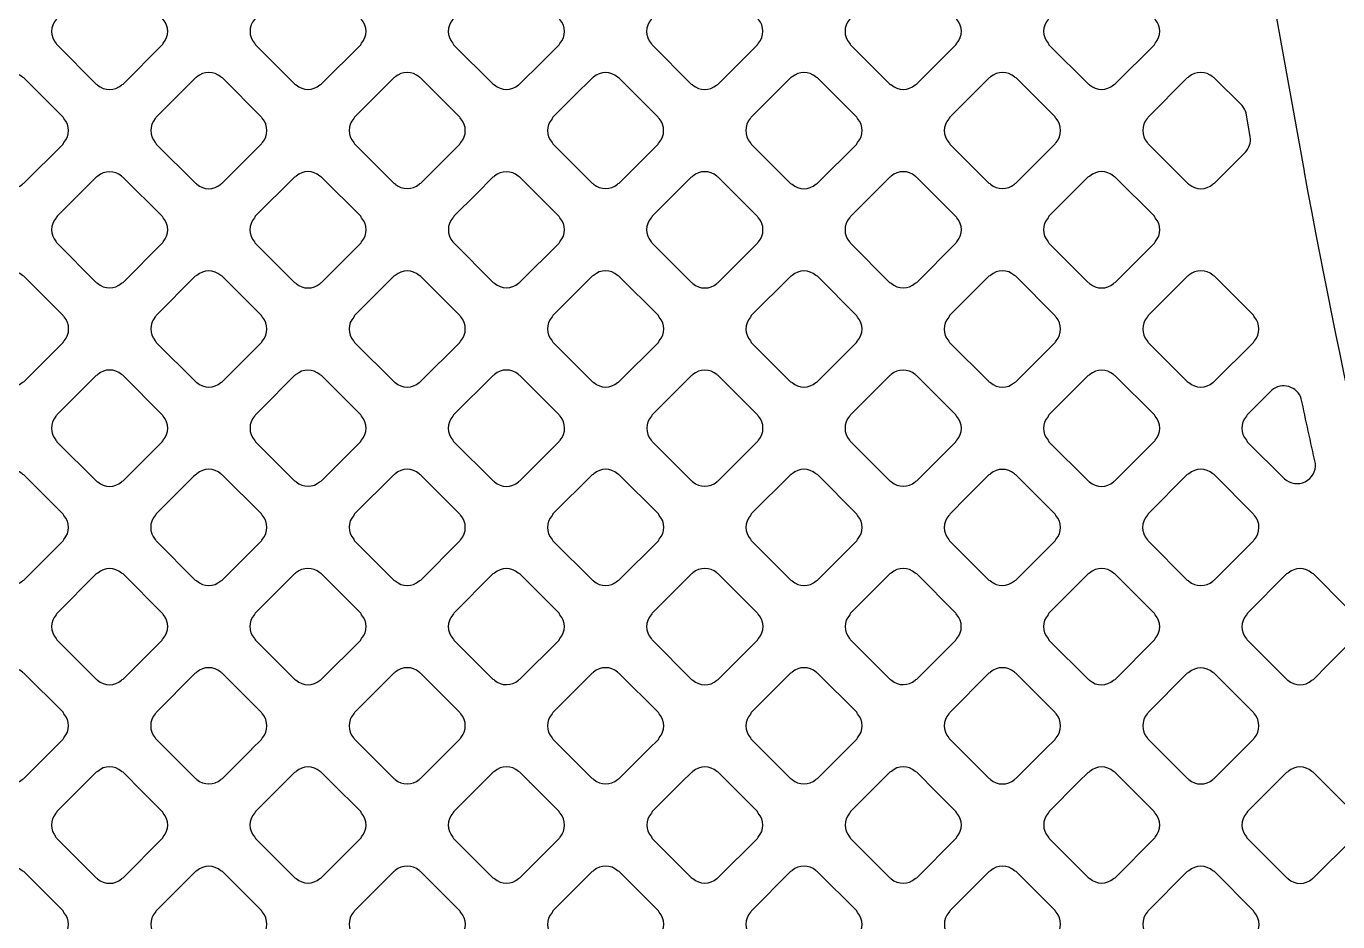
# Model space of a CAD drawing. Extents: x 3811 to 4077, y -444 to -307.
# Drawn here: x 3994.812 to 3996.236, y -379.795 to -378.822 of the extents above; entities that cross this region are included whole.
import ezdxf

# ---------------------------------------------------------------- set-up
doc = ezdxf.new("R2010")
doc.units = 0
doc.layers.add('gbr-dxf', color=7, linetype='Continuous')

msp = doc.modelspace()

# ---------------------------------------------------------------- linework, layer by layer
at = {"layer": 'gbr-dxf', "linetype": 'Continuous'}
msp.add_lwpolyline([(3995.667, -374.4892, 0.224387), (3995.7876, -374.7444), (3995.7942, -374.75), (3995.9964, -375.6111), (3996.0136, -376.8983, -0.031401), (3996.0137, -376.9014), (3996.018, -377.2224, -0.024536), (3996.018, -377.2248), (3996.0205, -377.4097, -0.02971), (3996.0206, -377.4127), (3996.0206, -377.4129), (3996.0213, -377.4659, -0.020598), (3996.0214, -377.4679, 0.041374), (3996.1302, -378.5935, -0.014401), (3996.1304, -378.5948), (3996.1998, -378.9796, -0.013612), (3996.1999, -378.9808, 0.04234), (3996.575, -380.3589, -0.034058)], format="xyb", dxfattribs=at)
for points in [[(3994.8442, -378.8408, -0.091685), (3994.8452, -378.8424), (3994.8879, -378.885, -0.087297), (3994.8893, -378.886, 0.379731), (3994.9153, -378.886, -0.09572), (3994.917, -378.885), (3994.9596, -378.8424, -0.096266), (3994.9606, -378.8407, 0.379731), (3994.9606, -378.8147, -0.103612), (3994.9595, -378.813), (3994.9171, -378.7705, -0.091964), (3994.9155, -378.7695, 0.379731), (3994.8895, -378.7695, -0.096265), (3994.8879, -378.7705), (3994.8452, -378.8132, -0.095916), (3994.8442, -378.8148, 0.379731)], [(3995.0598, -378.8406, -0.096265), (3995.0608, -378.8423), (3995.1033, -378.8849, -0.092342), (3995.1049, -378.8858, 0.379064), (3995.1308, -378.8859, -0.097298), (3995.1325, -378.8849), (3995.1751, -378.8423, -0.095166), (3995.176, -378.8407, 0.379293), (3995.176, -378.8147, -0.095956), (3995.175, -378.8131), (3995.1325, -378.7706, -0.100054), (3995.1308, -378.7696, 0.379731), (3995.1048, -378.7696, -0.096265), (3995.1032, -378.7706), (3995.0608, -378.813, -0.095916), (3995.0598, -378.8147, 0.379731)], [(3995.2751, -378.8148, 0.379427), (3995.2751, -378.8407, -0.087748), (3995.276, -378.8422), (3995.3187, -378.8849, -0.09979), (3995.3204, -378.8859, 0.379731), (3995.3464, -378.8859, -0.09572), (3995.348, -378.8849), (3995.3715, -378.8615), (3995.3905, -378.8424, -0.095916), (3995.3915, -378.8408, 0.379731), (3995.3915, -378.8148, -0.091745), (3995.3906, -378.8133), (3995.3479, -378.7706, -0.096332), (3995.3463, -378.7696, 0.379289), (3995.3203, -378.7696, -0.096507), (3995.3187, -378.7706), (3995.2761, -378.8132, -0.09437)], [(3995.4906, -378.8408, -0.096157), (3995.4916, -378.8424), (3995.5342, -378.8851, -0.091364), (3995.5358, -378.886, 0.379293), (3995.5617, -378.886, -0.095956), (3995.5634, -378.885), (3995.6061, -378.8423, -0.096332), (3995.6071, -378.8406, 0.379289), (3995.6071, -378.8147, -0.082704), (3995.6062, -378.8133), (3995.5634, -378.7704, -0.086956), (3995.5619, -378.7695, 0.379293), (3995.5359, -378.7696, -0.095956), (3995.5343, -378.7705), (3995.4916, -378.8132, -0.096023), (3995.4906, -378.8149, 0.379672)], [(3995.7061, -378.8407, -0.096265), (3995.7071, -378.8424), (3995.7496, -378.8849, -0.107794), (3995.7515, -378.8859, 0.379731), (3995.7774, -378.8859, -0.096265), (3995.7791, -378.8849), (3995.8217, -378.8423, -0.095916), (3995.8227, -378.8407, 0.379731), (3995.8227, -378.8147, -0.100266), (3995.8217, -378.813), (3995.7792, -378.7705, -0.104018), (3995.7774, -378.7695, 0.379731), (3995.7514, -378.7695, -0.09572), (3995.7498, -378.7704), (3995.7071, -378.8131, -0.095916), (3995.7061, -378.8147, 0.379731)], [(3995.9218, -378.8147, 0.379293), (3995.9218, -378.8407, -0.087748), (3995.9227, -378.8422), (3995.9655, -378.885, -0.08348), (3995.9669, -378.8859, 0.379672), (3995.9929, -378.8859, -0.095612), (3995.9945, -378.8849), (3996.0372, -378.8423, -0.095602), (3996.0381, -378.8406, 0.379293), (3996.0381, -378.8147, -0.091954), (3996.0372, -378.8131), (3995.9946, -378.7705, -0.096332), (3995.9929, -378.7696, 0.379289), (3995.967, -378.7695, -0.095506), (3995.9654, -378.7705), (3995.9228, -378.8131, -0.095602)], [(3994.7365, -378.9485, -0.096265), (3994.7375, -378.9502), (3994.7801, -378.9927, -0.091913), (3994.7816, -378.9937, 0.379731), (3994.8076, -378.9937, -0.09572), (3994.8092, -378.9927), (3994.8518, -378.9501, -0.096266), (3994.8528, -378.9485, 0.379731), (3994.8528, -378.9225, -0.082756), (3994.8519, -378.9211), (3994.8091, -378.8783, -0.087515), (3994.8076, -378.8774, 0.379731), (3994.7817, -378.8774, -0.096265), (3994.78, -378.8784), (3994.7375, -378.9209, -0.095916), (3994.7365, -378.9225, 0.379731)], [(3994.952, -378.9485, -0.09572), (3994.9529, -378.9501), (3994.9955, -378.9927, -0.091964), (3994.9971, -378.9937, 0.379289), (3995.023, -378.9937, -0.095506), (3995.0247, -378.9927), (3995.0674, -378.95, -0.095443), (3995.0683, -378.9484, 0.379239), (3995.0683, -378.9225, -0.099713), (3995.0673, -378.9208), (3995.0249, -378.8783, -0.103498), (3995.0231, -378.8773, 0.379293), (3994.9971, -378.8773, -0.095956), (3994.9955, -378.8783), (3994.9529, -378.9209, -0.096266), (3994.952, -378.9225, 0.379731)], [(3995.1675, -378.9224, 0.379293), (3995.1675, -378.9484, -0.096625), (3995.1685, -378.95), (3995.2112, -378.9927, -0.091964), (3995.2127, -378.9936, 0.379731), (3995.2387, -378.9936, -0.096265), (3995.2403, -378.9927), (3995.2648, -378.9682), (3995.2828, -378.9502, -0.096332), (3995.2838, -378.9485, 0.379289), (3995.2838, -378.9226, -0.095506), (3995.2828, -378.9209), (3995.2402, -378.8783, -0.099711), (3995.2385, -378.8773, 0.378906), (3995.2126, -378.8773, -0.095866), (3995.2109, -378.8783), (3995.1684, -378.9208, -0.095296)], [(3995.3829, -378.9485, -0.087343), (3995.3838, -378.95), (3995.4264, -378.9926, -0.099849), (3995.4281, -378.9936, 0.379293), (3995.4541, -378.9936, -0.096119), (3995.4557, -378.9926), (3995.4982, -378.9501, -0.096023), (3995.4992, -378.9485, 0.379289), (3995.4992, -378.9225, -0.09148), (3995.4983, -378.921), (3995.4557, -378.8784, -0.095796), (3995.454, -378.8774, 0.379293), (3995.4281, -378.8774, -0.09572), (3995.4264, -378.8784), (3995.4074, -378.8974), (3995.3839, -378.9209, -0.096314), (3995.3829, -378.9226, 0.379703)], [(3995.5983, -378.9485, -0.095865), (3995.5993, -378.9502), (3995.642, -378.9929, -0.091437), (3995.6436, -378.9938, 0.379731), (3995.6695, -378.9938, -0.096265), (3995.6712, -378.9928), (3995.7139, -378.9501, -0.095916), (3995.7149, -378.9485, 0.379731), (3995.7149, -378.9225, -0.083172), (3995.714, -378.9211), (3995.6711, -378.8782, -0.087516), (3995.6696, -378.8773, 0.379731), (3995.6436, -378.8773, -0.09572), (3995.642, -378.8782), (3995.5993, -378.9209, -0.096266), (3995.5983, -378.9225, 0.379731)], [(3995.8139, -378.9485, -0.095612), (3995.8149, -378.9502), (3995.8573, -378.9926, -0.107363), (3995.8592, -378.9936, 0.379293), (3995.8851, -378.9936, -0.095956), (3995.8868, -378.9926), (3995.9294, -378.95, -0.096266), (3995.9304, -378.9484, 0.379731), (3995.9304, -378.9224, -0.100032), (3995.9294, -378.9207), (3995.887, -378.8783, -0.104264), (3995.8852, -378.8773, 0.379289), (3995.8593, -378.8773, -0.095506), (3995.8576, -378.8782), (3995.8149, -378.921, -0.095935), (3995.8139, -378.9226, 0.379287)], [(3996.0295, -378.9484, -0.087343), (3996.0304, -378.9498), (3996.0733, -378.9928, -0.0873), (3996.0748, -378.9937, 0.378906), (3996.1007, -378.9937, -0.095866), (3996.1024, -378.9927), (3996.1362, -378.9589), (3996.1362, -378.9588, 0.226232), (3996.1414, -378.9424, -0.052294), (3996.1413, -378.9419), (3996.1368, -378.9167, 0.119046), (3996.1324, -378.9084), (3996.1023, -378.8782, -0.096266), (3996.1006, -378.8773, 0.379289), (3996.0747, -378.8772, -0.095866), (3996.073, -378.8782), (3996.0304, -378.9208, -0.095935), (3996.0295, -378.9224, 0.379287)], [(3994.8442, -379.0562, -0.09572), (3994.8452, -379.0579), (3994.8878, -379.1005, -0.091646), (3994.8893, -379.1014, 0.379332), (3994.9153, -379.1014, -0.095506), (3994.9169, -379.1005), (3994.9596, -379.0578, -0.095935), (3994.9606, -379.0562, 0.379324), (3994.9606, -379.0302, -0.082876), (3994.9597, -379.0288), (3994.9168, -378.986, -0.086956), (3994.9153, -378.9851, 0.379293), (3994.8894, -378.9851, -0.095956), (3994.8877, -378.9861), (3994.8452, -379.0286, -0.096266), (3994.8442, -379.0302, 0.379731)], [(3995.0597, -379.0562, -0.096225), (3995.0606, -379.0578), (3995.1033, -379.1005, -0.091964), (3995.1049, -379.1015, 0.379731), (3995.1309, -379.1015, -0.096265), (3995.1325, -379.1005), (3995.1751, -379.0579, -0.096627), (3995.1761, -379.0562, 0.379229), (3995.1761, -379.0303, -0.099534), (3995.1751, -379.0286), (3995.1326, -378.986, -0.103421), (3995.1308, -378.985, 0.378681), (3995.1049, -378.985, -0.097505), (3995.1032, -378.986), (3995.0606, -379.0286, -0.097437), (3995.0597, -379.0303, 0.378971)], [(3995.2752, -379.0562, -0.082876), (3995.2761, -379.0576), (3995.3188, -379.1004, -0.095602), (3995.3205, -379.1013, 0.379214), (3995.3464, -379.1013, -0.096625), (3995.348, -379.1003), (3995.3905, -379.0578, -0.096266), (3995.3915, -379.0562, 0.379289), (3995.3915, -379.0302, -0.091476), (3995.3906, -379.0287), (3995.348, -378.9861, -0.095602), (3995.3463, -378.9851, 0.379293), (3995.3204, -378.9851, -0.096103), (3995.3187, -378.9861), (3995.3007, -379.0041), (3995.2762, -379.0286, -0.096023), (3995.2752, -379.0303, 0.379672)], [(3995.4906, -379.0562, -0.091558), (3995.4916, -379.0578), (3995.5344, -379.1006, -0.087515), (3995.5359, -379.1015, 0.379731), (3995.5619, -379.1015, -0.096265), (3995.5635, -379.1005), (3995.6061, -379.0579, -0.095916), (3995.6071, -379.0563, 0.379731), (3995.6071, -379.0303, -0.087549), (3995.6062, -379.0288), (3995.5633, -378.986, -0.091913), (3995.5618, -378.9851, 0.379731), (3995.5358, -378.9851, -0.09572), (3995.5342, -378.9861), (3995.4916, -379.0286, -0.096266), (3995.4906, -379.0302, 0.379731)], [(3995.7061, -379.0563, -0.091583), (3995.707, -379.0579), (3995.7496, -379.1004, -0.103498), (3995.7514, -379.1014, 0.379293), (3995.7773, -379.1014, -0.095956), (3995.779, -379.1005), (3995.8216, -379.0578, -0.096111), (3995.8226, -379.0562, 0.379229), (3995.8226, -379.0302, -0.087284), (3995.8217, -379.0288), (3995.7789, -378.986, -0.09197), (3995.7774, -378.9851, 0.379293), (3995.7514, -378.9851, -0.096119), (3995.7498, -378.9861), (3995.7071, -379.0288, -0.096214), (3995.7061, -379.0304, 0.379703)], [(3995.9217, -379.0562, -0.100032), (3995.9227, -379.0579), (3995.9653, -379.1005, -0.095916), (3995.9669, -379.1015, 0.379731), (3995.9929, -379.1015, -0.096265), (3995.9945, -379.1005), (3996.0373, -379.0578, -0.095916), (3996.0382, -379.0562, 0.379731), (3996.0382, -379.0302, -0.095756), (3996.0373, -379.0286), (3995.9947, -378.986, -0.100054), (3995.9929, -378.985, 0.379731), (3995.967, -378.985, -0.096265), (3995.9653, -378.9859), (3995.9226, -379.0286, -0.096266), (3995.9217, -379.0302, 0.379731)], [(3994.7364, -379.164, -0.091846), (3994.7373, -379.1656), (3994.78, -379.2083, -0.089936), (3994.7815, -379.2092, 0.379155), (3994.8075, -379.2092, -0.096367), (3994.8091, -379.2083), (3994.8519, -379.1655, -0.094035), (3994.8529, -379.1639, 0.379032), (3994.8529, -379.1379, -0.083271), (3994.852, -379.1365), (3994.8091, -379.0937, -0.087978), (3994.8076, -379.0928, 0.379289), (3994.7817, -379.0928, -0.095866), (3994.7801, -379.0937), (3994.7374, -379.1364, -0.098209), (3994.7364, -379.1381, 0.379506)], [(3994.952, -379.1639, -0.105329), (3994.953, -379.1657), (3994.9955, -379.2082, -0.099711), (3994.9972, -379.2092, 0.379293), (3995.0232, -379.2092, -0.095956), (3995.0248, -379.2082), (3995.0309, -379.2021), (3995.0673, -379.1657, -0.095916), (3995.0683, -379.164, 0.379731), (3995.0683, -379.1381, -0.091745), (3995.0673, -379.1365), (3995.0247, -379.0938, -0.096128), (3995.023, -379.0929, 0.379155), (3994.9971, -379.0928, -0.097032), (3994.9954, -379.0938), (3994.953, -379.1363, -0.096842), (3994.952, -379.1379, 0.379239)], [(3995.1674, -379.164, -0.096157), (3995.1684, -379.1656), (3995.2111, -379.2082, -0.091364), (3995.2126, -379.2092, 0.378906), (3995.2385, -379.2092, -0.095506), (3995.2402, -379.2082), (3995.2828, -379.1655, -0.095602), (3995.2838, -379.1639, 0.379293), (3995.2838, -379.1379, -0.099964), (3995.2828, -379.1362), (3995.2404, -379.0939, -0.104018), (3995.2386, -379.0928, 0.379731), (3995.2127, -379.0928, -0.09572), (3995.211, -379.0938), (3995.1684, -379.1364, -0.096023), (3995.1675, -379.138, 0.379672)], [(3995.3829, -379.1639, -0.087549), (3995.3839, -379.1654), (3995.4268, -379.2083, -0.082834), (3995.4282, -379.2092, 0.379731), (3995.4542, -379.2092, -0.096265), (3995.4558, -379.2082), (3995.4984, -379.1656, -0.095916), (3995.4994, -379.164, 0.379731), (3995.4994, -379.138, -0.087748), (3995.4985, -379.1365), (3995.4556, -379.0937, -0.091964), (3995.4541, -379.0928, 0.379731), (3995.4281, -379.0928, -0.096265), (3995.4265, -379.0937), (3995.3839, -379.1363, -0.095916), (3995.3829, -379.1379, 0.379731)], [(3995.5984, -379.164, -0.09185), (3995.5994, -379.1656), (3995.6421, -379.2083, -0.086956), (3995.6436, -379.2092, 0.379293), (3995.6695, -379.2092, -0.095956), (3995.6712, -379.2082), (3995.7138, -379.1656, -0.096332), (3995.7148, -379.164, 0.379289), (3995.7148, -379.138, -0.087715), (3995.7139, -379.1366), (3995.6711, -379.0938, -0.09197), (3995.6696, -379.0929, 0.379214), (3995.6436, -379.0929, -0.095956), (3995.642, -379.0939), (3995.5994, -379.1364, -0.096023), (3995.5985, -379.1381, 0.379672)], [(3995.8138, -379.1641, -0.091685), (3995.8148, -379.1656), (3995.8574, -379.2082, -0.103868), (3995.8592, -379.2093, 0.379731), (3995.8851, -379.2093, -0.096265), (3995.8868, -379.2083), (3995.9294, -379.1657, -0.096266), (3995.9304, -379.164, 0.379731), (3995.9304, -379.138, -0.087314), (3995.9295, -379.1366), (3995.8867, -379.0937, -0.091964), (3995.8851, -379.0928, 0.379731), (3995.8591, -379.0928, -0.096265), (3995.8575, -379.0938), (3995.8148, -379.1364, -0.095916), (3995.8138, -379.1381, 0.379731)], [(3996.0295, -379.164, -0.104099), (3996.0305, -379.1658), (3996.0729, -379.2082, -0.099849), (3996.0747, -379.2092, 0.379293), (3996.1006, -379.2092, -0.09572), (3996.1022, -379.2082), (3996.1449, -379.1656, -0.095916), (3996.1458, -379.1639, 0.379731), (3996.1458, -379.138, -0.107762), (3996.1448, -379.1361), (3996.1024, -379.0937, -0.096332), (3996.1008, -379.0927, 0.379289), (3996.0748, -379.0927, -0.095506), (3996.0732, -379.0937), (3996.0305, -379.1364, -0.095935), (3996.0295, -379.1381, 0.379196)], [(3994.8441, -379.2717, -0.095719), (3994.8451, -379.2734), (3994.8878, -379.3161, -0.09197), (3994.8894, -379.317, 0.378906), (3994.9153, -379.317, -0.095778), (3994.9169, -379.316), (3994.9572, -379.2757), (3994.9596, -379.2734, -0.095602), (3994.9606, -379.2717, 0.379293), (3994.9606, -379.2458, -0.095956), (3994.9596, -379.2441), (3994.9168, -379.2013, -0.082912), (3994.9154, -379.2005, 0.379155), (3994.8895, -379.2005, -0.096217), (3994.8878, -379.2014), (3994.8451, -379.2441, -0.096322), (3994.8441, -379.2458, 0.379155)], [(3995.0598, -379.2717, -0.103621), (3995.0608, -379.2734), (3995.1032, -379.3159, -0.099849), (3995.1049, -379.3169, 0.379293), (3995.1309, -379.3168, -0.096119), (3995.1325, -379.3159), (3995.175, -379.2734, -0.096023), (3995.176, -379.2717, 0.379289), (3995.176, -379.2458, -0.09148), (3995.1751, -379.2442), (3995.1324, -379.2016, -0.095796), (3995.1308, -379.2006, 0.379293), (3995.1048, -379.2006, -0.09572), (3995.1032, -379.2016), (3995.0668, -379.238), (3995.0608, -379.2441, -0.096314), (3995.0598, -379.2457, 0.379703)], [(3995.2751, -379.2458, 0.379293), (3995.2751, -379.2718, -0.083235), (3995.276, -379.2732), (3995.3188, -379.316, -0.096023), (3995.3204, -379.317, 0.379672), (3995.3464, -379.317, -0.096157), (3995.348, -379.316), (3995.3907, -379.2733, -0.095796), (3995.3917, -379.2717, 0.379293), (3995.3916, -379.2457, -0.096625), (3995.3907, -379.2441), (3995.3481, -379.2015, -0.100335), (3995.3464, -379.2005, 0.379672), (3995.3204, -379.2005, -0.095612), (3995.3188, -379.2014), (3995.276, -379.2442, -0.095602)], [(3995.4907, -379.2717, -0.087248), (3995.4917, -379.2732), (3995.5345, -379.316, -0.082483), (3995.5359, -379.3169, 0.379293), (3995.5618, -379.3169, -0.095956), (3995.5635, -379.3159), (3995.6061, -379.2733, -0.096332), (3995.6071, -379.2717, 0.379289), (3995.6071, -379.2457, -0.087248), (3995.6062, -379.2443), (3995.5634, -379.2015, -0.091364), (3995.5619, -379.2006, 0.379293), (3995.5359, -379.2006, -0.095956), (3995.5343, -379.2016), (3995.4917, -379.2441, -0.096332), (3995.4908, -379.2458, 0.379289)], [(3995.7061, -379.2718, -0.087748), (3995.707, -379.2732), (3995.7498, -379.3159, -0.09979), (3995.7515, -379.3169, 0.379731), (3995.7774, -379.3169, -0.09572), (3995.7791, -379.316), (3995.7979, -379.2972), (3995.8216, -379.2735, -0.095916), (3995.8226, -379.2718, 0.379731), (3995.8226, -379.2459, -0.092247), (3995.8216, -379.2443), (3995.7789, -379.2016, -0.095916), (3995.7773, -379.2006, 0.379731), (3995.7513, -379.2006, -0.096265), (3995.7497, -379.2016), (3995.7071, -379.2441, -0.095916), (3995.7061, -379.2458, 0.379731)], [(3995.9217, -379.2718, -0.095612), (3995.9226, -379.2735), (3995.9653, -379.3161, -0.091364), (3995.9668, -379.317, 0.379293), (3995.9928, -379.317, -0.095956), (3995.9944, -379.316), (3996.0371, -379.2733, -0.096332), (3996.0381, -379.2717, 0.379289), (3996.0381, -379.2457, -0.082704), (3996.0372, -379.2443), (3995.9944, -379.2015, -0.086956), (3995.9929, -379.2006, 0.379293), (3995.967, -379.2006, -0.095956), (3995.9653, -379.2016), (3995.9227, -379.2442, -0.096214), (3995.9217, -379.2459, 0.379672)], [(3996.1371, -379.2717, -0.096157), (3996.1381, -379.2734), (3996.1785, -379.3137), (3996.1787, -379.3139, 0.676083), (3996.2121, -379.2972, -0.002156), (3996.1968, -379.2268, 0.537046), (3996.1647, -379.2176), (3996.1381, -379.2442, -0.095585), (3996.1371, -379.2458, 0.379287)], [(3994.7364, -379.3535, 0.379293), (3994.7364, -379.3795, -0.090058), (3994.7374, -379.381), (3994.7802, -379.4238, -0.083134), (3994.7816, -379.4247, 0.379731), (3994.8076, -379.4247, -0.096265), (3994.8092, -379.4237), (3994.8518, -379.3811, -0.095916), (3994.8528, -379.3795, 0.379731), (3994.8528, -379.3535, -0.087274), (3994.8519, -379.3521), (3994.8091, -379.3093, -0.091703), (3994.8075, -379.3083, 0.379107), (3994.7816, -379.3083, -0.095866), (3994.78, -379.3093), (3994.7374, -379.3519, -0.095824)], [(3994.9519, -379.3795, -0.100154), (3994.9529, -379.3812), (3994.9954, -379.4237, -0.095895), (3994.9971, -379.4247, 0.379293), (3995.023, -379.4247, -0.096265), (3995.0247, -379.4237), (3995.0673, -379.3811, -0.096266), (3995.0683, -379.3794, 0.379289), (3995.0683, -379.3535, -0.091476), (3995.0674, -379.3519), (3995.0247, -379.3093, -0.095602), (3995.0231, -379.3083, 0.379293), (3994.9971, -379.3083, -0.095956), (3994.9955, -379.3093), (3994.9932, -379.3117), (3994.9529, -379.3519, -0.096023), (3994.9519, -379.3535, 0.379672)], [(3995.1675, -379.3794, -0.103612), (3995.1685, -379.3812), (3995.211, -379.4237, -0.100054), (3995.2127, -379.4247, 0.379731), (3995.2387, -379.4247, -0.096265), (3995.2403, -379.4237), (3995.2828, -379.3812, -0.095916), (3995.2838, -379.3796, 0.379731), (3995.2838, -379.3536, -0.091745), (3995.2829, -379.352), (3995.2401, -379.3093, -0.096266), (3995.2385, -379.3083, 0.379731), (3995.2125, -379.3083, -0.09572), (3995.2109, -379.3093), (3995.1684, -379.3518, -0.096266), (3995.1675, -379.3534, 0.379731)], [(3995.3829, -379.3795, -0.087305), (3995.3838, -379.381), (3995.4267, -379.4239, -0.082483), (3995.4281, -379.4247, 0.378943), (3995.454, -379.4247, -0.095866), (3995.4556, -379.4238), (3995.4984, -379.381, -0.095602), (3995.4994, -379.3794, 0.379214), (3995.4994, -379.3534, -0.092348), (3995.4984, -379.3518), (3995.4558, -379.3093, -0.095916), (3995.4542, -379.3083, 0.379731), (3995.4282, -379.3083, -0.095756), (3995.4266, -379.3093), (3995.3839, -379.3519, -0.096214), (3995.3829, -379.3536, 0.379703)], [(3995.5985, -379.3794, -0.087314), (3995.5994, -379.3809), (3995.6423, -379.4238, -0.083056), (3995.6437, -379.4247, 0.379731), (3995.6697, -379.4247, -0.09572), (3995.6713, -379.4237), (3995.7139, -379.3811, -0.096266), (3995.7149, -379.3795, 0.379731), (3995.7149, -379.3535, -0.087314), (3995.714, -379.3521), (3995.6712, -379.3092, -0.091913), (3995.6696, -379.3083, 0.379731), (3995.6436, -379.3083, -0.09572), (3995.642, -379.3093), (3995.5994, -379.3518, -0.096266), (3995.5985, -379.3535, 0.379731)], [(3995.8139, -379.3796, -0.087254), (3995.8148, -379.381), (3995.8575, -379.4237, -0.099849), (3995.8592, -379.4247, 0.379293), (3995.8851, -379.4246, -0.096625), (3995.8868, -379.4237), (3995.9128, -379.3976), (3995.9293, -379.3812, -0.096332), (3995.9303, -379.3795, 0.379289), (3995.9303, -379.3536, -0.09148), (3995.9293, -379.352), (3995.8867, -379.3094, -0.095602), (3995.8851, -379.3084, 0.379293), (3995.8591, -379.3084, -0.095956), (3995.8575, -379.3094), (3995.8338, -379.3331), (3995.8149, -379.352, -0.096314), (3995.814, -379.3536, 0.379672)], [(3996.0294, -379.3795, -0.099645), (3996.0304, -379.3812), (3996.073, -379.4239, -0.095796), (3996.0747, -379.4248, 0.379293), (3996.1006, -379.4248, -0.09572), (3996.1022, -379.4238), (3996.1449, -379.3812, -0.096332), (3996.1458, -379.3796, 0.379289), (3996.1459, -379.3536, -0.095506), (3996.1449, -379.352), (3996.102, -379.3091, -0.082483), (3996.1006, -379.3082, 0.379293), (3996.0747, -379.3083, -0.095956), (3996.073, -379.3092), (3996.0304, -379.3519, -0.096314), (3996.0294, -379.3536, 0.379703)], [(3994.8442, -379.4872, -0.087254), (3994.8451, -379.4887), (3994.888, -379.5316, -0.082483), (3994.8893, -379.5324, 0.379293), (3994.9153, -379.5324, -0.095956), (3994.9169, -379.5314), (3994.9595, -379.4888, -0.096266), (3994.9605, -379.4872, 0.379731), (3994.9605, -379.4612, -0.087314), (3994.9596, -379.4598), (3994.9169, -379.4171, -0.092406), (3994.9153, -379.4161, 0.379703), (3994.8894, -379.4161, -0.095649), (3994.8878, -379.4171), (3994.8452, -379.4597, -0.095935), (3994.8442, -379.4613, 0.379196)], [(3995.0596, -379.4872, -0.100266), (3995.0607, -379.4889), (3995.1032, -379.5315, -0.096227), (3995.1049, -379.5325, 0.379731), (3995.1309, -379.5325, -0.096265), (3995.1325, -379.5315), (3995.1751, -379.4889, -0.095916), (3995.1761, -379.4873, 0.379731), (3995.1761, -379.4613, -0.092247), (3995.1752, -379.4597), (3995.1325, -379.417, -0.095916), (3995.1308, -379.416, 0.379731), (3995.1048, -379.416, -0.096265), (3995.1032, -379.417), (3995.0606, -379.4596, -0.095916), (3995.0596, -379.4612, 0.379731)], [(3995.2752, -379.4873, -0.09185), (3995.2761, -379.4888), (3995.3187, -379.5313, -0.103498), (3995.3205, -379.5324, 0.379293), (3995.3464, -379.5323, -0.095956), (3995.348, -379.5314), (3995.3905, -379.4889, -0.096332), (3995.3915, -379.4872, 0.379289), (3995.3915, -379.4613, -0.087715), (3995.3906, -379.4598), (3995.3479, -379.4171, -0.09197), (3995.3463, -379.4161, 0.379214), (3995.3204, -379.4161, -0.095956), (3995.3187, -379.4171), (3995.2762, -379.4597, -0.096023), (3995.2752, -379.4613, 0.379672)], [(3995.4906, -379.4613, 0.379293), (3995.4906, -379.4873, -0.087809), (3995.4916, -379.4887), (3995.5345, -379.5317, -0.083651), (3995.5359, -379.5325, 0.379703), (3995.5618, -379.5326, -0.095756), (3995.5635, -379.5316), (3995.6062, -379.4888, -0.095602), (3995.6072, -379.4872, 0.379293), (3995.6072, -379.4612, -0.091745), (3995.6062, -379.4597), (3995.5635, -379.417, -0.096227), (3995.5619, -379.416, 0.379506), (3995.536, -379.416, -0.098229), (3995.5343, -379.417), (3995.4916, -379.4597, -0.095796)], [(3995.7062, -379.4873, -0.082704), (3995.7071, -379.4886), (3995.7499, -379.5314, -0.095602), (3995.7515, -379.5324, 0.379293), (3995.7774, -379.5323, -0.096265), (3995.7791, -379.5314), (3995.8216, -379.4889, -0.096111), (3995.8226, -379.4872, 0.379321), (3995.8226, -379.4613, -0.09148), (3995.8216, -379.4597), (3995.779, -379.4171, -0.095602), (3995.7774, -379.4161, 0.379214), (3995.7514, -379.4161, -0.096625), (3995.7498, -379.4171), (3995.7072, -379.4597, -0.095916), (3995.7063, -379.4613, 0.379289)], [(3995.9217, -379.4872, -0.09185), (3995.9226, -379.4888), (3995.9655, -379.5317, -0.086956), (3995.9669, -379.5326, 0.379214), (3995.9929, -379.5325, -0.096625), (3995.9945, -379.5316), (3996.0371, -379.489, -0.096266), (3996.0381, -379.4873, 0.379289), (3996.0381, -379.4614, -0.087284), (3996.0372, -379.4599), (3995.9943, -379.417, -0.091364), (3995.9928, -379.4161, 0.379214), (3995.9668, -379.4161, -0.096625), (3995.9652, -379.4171), (3995.9487, -379.4336), (3995.9226, -379.4596, -0.096023), (3995.9217, -379.4613, 0.379672)], [(3996.1372, -379.4874, -0.09572), (3996.1382, -379.489), (3996.1807, -379.5315, -0.096214), (3996.1823, -379.5325, 0.379498), (3996.2083, -379.5326, -0.092917), (3996.2099, -379.5316), (3996.2257, -379.5158), (3996.2488, -379.4926, 0.237578), (3996.2535, -379.4753, -0.040015), (3996.2535, -379.4749, -0.000585), (3996.2502, -379.4616, -0.036967), (3996.2501, -379.4614, 0.128969), (3996.2453, -379.4524), (3996.2099, -379.417, -0.0873), (3996.2084, -379.4161, 0.37925), (3996.1825, -379.4161, -0.096625), (3996.1808, -379.4171), (3996.1382, -379.4598, -0.096266), (3996.1372, -379.4614, 0.379731)], [(3994.7363, -379.5692, 0.378603), (3994.7364, -379.5951, -0.085248), (3994.7373, -379.5965), (3994.7477, -379.607, -0.024107), (3994.7493, -379.6087), (3994.7797, -379.6392, -0.104691), (3994.7816, -379.6402, 0.37981), (3994.8075, -379.6402, -0.095973), (3994.8092, -379.6392), (3994.8518, -379.5965, -0.095602), (3994.8528, -379.5949, 0.378906), (3994.8528, -379.569, -0.095506), (3994.8518, -379.5673), (3994.8093, -379.5248, -0.099849), (3994.8076, -379.5238, 0.378815), (3994.7817, -379.5238, -0.095506), (3994.78, -379.5248), (3994.7373, -379.5675, -0.095293)], [(3994.9519, -379.595, -0.082704), (3994.9527, -379.5963), (3994.9956, -379.6392, -0.096332), (3994.9972, -379.6402, 0.37981), (3995.0232, -379.6402, -0.096625), (3995.0248, -379.6392), (3995.0567, -379.6073), (3995.0569, -379.6071), (3995.0673, -379.5967, -0.098), (3995.0683, -379.595, 0.378718), (3995.0683, -379.5691, -0.090916), (3995.0674, -379.5676), (3995.0246, -379.5248, -0.095602), (3995.023, -379.5238, 0.379293), (3994.997, -379.5238, -0.095956), (3994.9954, -379.5248), (3994.9529, -379.5674, -0.096332), (3994.9519, -379.569, 0.379289)], [(3995.1674, -379.5692, 0.378683), (3995.1674, -379.5951, -0.08944), (3995.1683, -379.5966), (3995.211, -379.6393, -0.092233), (3995.2126, -379.6402, 0.37981), (3995.2385, -379.6402, -0.095956), (3995.2402, -379.6392), (3995.2724, -379.607), (3995.2829, -379.5965, -0.095602), (3995.2838, -379.5949, 0.378906), (3995.2838, -379.569, -0.087248), (3995.2829, -379.5675), (3995.2402, -379.5248, -0.091364), (3995.2386, -379.5238, 0.378906), (3995.2127, -379.5238, -0.095506), (3995.2111, -379.5248), (3995.1683, -379.5675, -0.095293)], [(3995.3829, -379.595, -0.09148), (3995.3838, -379.5965), (3995.4266, -379.6393, -0.092233), (3995.4282, -379.6402, 0.37981), (3995.4542, -379.6402, -0.095956), (3995.4558, -379.6393), (3995.488, -379.607), (3995.4984, -379.5967, -0.097673), (3995.4993, -379.595, 0.378718), (3995.4994, -379.5691, -0.087135), (3995.4985, -379.5676), (3995.4556, -379.5248, -0.091578), (3995.454, -379.5238, 0.379293), (3995.4281, -379.5238, -0.096265), (3995.4264, -379.5248), (3995.3839, -379.5674, -0.096111), (3995.3829, -379.569, 0.379321)], [(3995.5984, -379.5692, 0.378683), (3995.5984, -379.5951, -0.085157), (3995.5993, -379.5965), (3995.6098, -379.607, -0.023912), (3995.6114, -379.6087), (3995.6419, -379.6393, -0.096111), (3995.6436, -379.6402, 0.37981), (3995.6695, -379.6402, -0.095956), (3995.6712, -379.6393), (3995.7032, -379.6072), (3995.7034, -379.6071), (3995.7139, -379.5965, -0.095824), (3995.7149, -379.5949, 0.379293), (3995.7149, -379.569, -0.096625), (3995.7139, -379.5673), (3995.6714, -379.5248, -0.100151), (3995.6697, -379.5238, 0.379289), (3995.6437, -379.5238, -0.095778), (3995.6421, -379.5248), (3995.5994, -379.5675, -0.095058)], [(3995.8139, -379.595, -0.082704), (3995.8148, -379.5963), (3995.8578, -379.6394, -0.083651), (3995.8592, -379.6402, 0.379212), (3995.8852, -379.6403, -0.095866), (3995.8868, -379.6393), (3995.919, -379.6071), (3995.9294, -379.5967, -0.095602), (3995.9304, -379.595, 0.378906), (3995.9304, -379.5691, -0.09148), (3995.9295, -379.5675), (3995.8867, -379.5248, -0.095602), (3995.8851, -379.5238, 0.379293), (3995.8591, -379.5238, -0.095956), (3995.8575, -379.5248), (3995.8149, -379.5674, -0.096332), (3995.814, -379.569, 0.379289)], [(3996.0295, -379.5951, -0.087248), (3996.0304, -379.5966), (3996.0731, -379.6393, -0.092898), (3996.0746, -379.6402, 0.379117), (3996.1006, -379.6403, -0.095487), (3996.1022, -379.6393), (3996.1341, -379.6074), (3996.1345, -379.607), (3996.1448, -379.5966, -0.093699), (3996.1458, -379.5951, 0.379458), (3996.1458, -379.5691, -0.091846), (3996.1448, -379.5675), (3996.1023, -379.5249, -0.096558), (3996.1006, -379.524, 0.379731), (3996.0746, -379.524, -0.09572), (3996.073, -379.5249), (3996.0304, -379.5675, -0.096332), (3996.0295, -379.5691, 0.379289)], [(3994.8441, -379.7028, -0.100285), (3994.8451, -379.7045), (3994.8877, -379.7471, -0.096627), (3994.8893, -379.7481, 0.37981), (3994.9153, -379.7481, -0.096625), (3994.9169, -379.7471), (3994.9596, -379.7044, -0.096111), (3994.9606, -379.7027, 0.37981), (3994.9606, -379.6768, -0.100399), (3994.9596, -379.675), (3994.9284, -379.6439, -0.015196), (3994.9274, -379.6429), (3994.9169, -379.6324, -0.091364), (3994.9153, -379.6315, 0.378906), (3994.8894, -379.6315, -0.095506), (3994.8878, -379.6324), (3994.8772, -379.643), (3994.8451, -379.6752, -0.096627), (3994.8441, -379.6768, 0.379731)], [(3995.0597, -379.7027, -0.092162), (3995.0607, -379.7043), (3995.1034, -379.747, -0.087645), (3995.1049, -379.7479, 0.379201), (3995.1308, -379.7479, -0.096625), (3995.1325, -379.7469), (3995.175, -379.7044, -0.096111), (3995.176, -379.7027, 0.37981), (3995.176, -379.6768, -0.09253), (3995.1751, -379.6752), (3995.1438, -379.6439, -0.015077), (3995.1428, -379.643), (3995.1323, -379.6325, -0.08752), (3995.1309, -379.6316, 0.378815), (3995.1049, -379.6316, -0.095506), (3995.1033, -379.6326), (3995.0607, -379.6751, -0.096627), (3995.0598, -379.6768, 0.3795)], [(3995.2751, -379.7028, -0.087784), (3995.276, -379.7043), (3995.3187, -379.747, -0.100151), (3995.3204, -379.748, 0.37981), (3995.3464, -379.748, -0.095956), (3995.348, -379.747), (3995.3906, -379.7044, -0.096332), (3995.3916, -379.7028, 0.37981), (3995.3916, -379.6768, -0.096625), (3995.3906, -379.6752), (3995.3594, -379.6439, -0.015077), (3995.3584, -379.643), (3995.3478, -379.6323, -0.082483), (3995.3464, -379.6315, 0.378906), (3995.3205, -379.6315, -0.095506), (3995.3188, -379.6324), (3995.3083, -379.6429), (3995.2761, -379.6752, -0.096627), (3995.2751, -379.6768, 0.379731)], [(3995.4908, -379.6768, 0.379347), (3995.4908, -379.7027, -0.104293), (3995.4918, -379.7045), (3995.5342, -379.7469, -0.100824), (3995.5359, -379.7479, 0.37981), (3995.5619, -379.7479, -0.096625), (3995.5635, -379.7469), (3995.606, -379.7044, -0.096111), (3995.607, -379.7028, 0.37981), (3995.607, -379.6768, -0.096458), (3995.606, -379.6752), (3995.5633, -379.6325, -0.085459), (3995.5619, -379.6316, 0.379155), (3995.536, -379.6316, -0.095719), (3995.5343, -379.6326), (3995.5239, -379.6429), (3995.4918, -379.6751, -0.096539)], [(3995.7062, -379.7027, -0.104473), (3995.7072, -379.7045), (3995.7497, -379.7471, -0.100215), (3995.7514, -379.7481, 0.379201), (3995.7774, -379.748, -0.095956), (3995.779, -379.7471), (3995.8217, -379.7044, -0.096111), (3995.8227, -379.7027, 0.379451), (3995.8227, -379.6768, -0.096259), (3995.8217, -379.6751), (3995.7905, -379.6439, -0.015077), (3995.7895, -379.6429), (3995.779, -379.6324, -0.09197), (3995.7774, -379.6315, 0.378815), (3995.7515, -379.6315, -0.095506), (3995.7499, -379.6324), (3995.7072, -379.6751, -0.096857), (3995.7062, -379.6768, 0.3795)], [(3995.9219, -379.7027, -0.096625), (3995.9228, -379.7044), (3995.9654, -379.7469, -0.092233), (3995.967, -379.7479, 0.379092), (3995.9929, -379.7479, -0.095527), (3995.9945, -379.747), (3996.0371, -379.7044, -0.095602), (3996.0381, -379.7028, 0.378884), (3996.0381, -379.6769, -0.103999), (3996.037, -379.6751), (3996.0059, -379.6439, -0.015077), (3996.0049, -379.643), (3995.9944, -379.6325, -0.086956), (3995.9929, -379.6316, 0.378906), (3995.967, -379.6316, -0.095506), (3995.9654, -379.6326), (3995.9549, -379.643), (3995.9228, -379.6751, -0.096627), (3995.9219, -379.6768, 0.379731)], [(3996.1372, -379.6768, 0.378818), (3996.1372, -379.7027, -0.096507), (3996.1382, -379.7044), (3996.181, -379.7472, -0.092228), (3996.1826, -379.7482, 0.378702), (3996.2085, -379.7482, -0.095383), (3996.2102, -379.7472), (3996.2528, -379.7046, -0.0953), (3996.2538, -379.7029, 0.379163), (3996.2537, -379.677, -0.088014), (3996.2528, -379.6755), (3996.2098, -379.6325, -0.086956), (3996.2083, -379.6316, 0.378906), (3996.1824, -379.6316, -0.094497), (3996.1808, -379.6326), (3996.1382, -379.6752, -0.095895)], [(3994.7364, -379.8105, -0.09253), (3994.7373, -379.8121), (3994.7799, -379.8547, -0.10437), (3994.7817, -379.8557, 0.37981), (3994.8077, -379.8557, -0.095956), (3994.8093, -379.8547), (3994.8518, -379.8122, -0.096332), (3994.8528, -379.8106, 0.37981), (3994.8528, -379.7846, -0.087784), (3994.8519, -379.7831), (3994.8091, -379.7403, -0.092289), (3994.8075, -379.7394, 0.379731), (3994.7815, -379.7394, -0.096723), (3994.7799, -379.7403), (3994.7373, -379.7829, -0.096857), (3994.7364, -379.7845, 0.379731)], [(3994.9519, -379.7846, 0.37947), (3994.952, -379.8105, -0.108195), (3994.953, -379.8124), (3994.9953, -379.8547, -0.104691), (3994.9971, -379.8557, 0.37981), (3995.023, -379.8557, -0.096625), (3995.0247, -379.8547), (3995.0673, -379.8121, -0.096111), (3995.0683, -379.8105, 0.379308), (3995.0683, -379.7845, -0.104256), (3995.0673, -379.7827), (3995.025, -379.7404, -0.108196), (3995.0231, -379.7394, 0.379), (3994.9972, -379.7394, -0.095968), (3994.9955, -379.7403), (3994.9529, -379.7829, -0.096527)], [(3995.1674, -379.7845, 0.379249), (3995.1674, -379.8105, -0.087784), (3995.1683, -379.8119), (3995.2113, -379.8549, -0.083651), (3995.2127, -379.8558, 0.379451), (3995.2386, -379.8558, -0.096157), (3995.2403, -379.8548), (3995.2829, -379.8122, -0.095796), (3995.2839, -379.8105, 0.379201), (3995.2838, -379.7846, -0.09253), (3995.2829, -379.783), (3995.2402, -379.7403, -0.096627), (3995.2386, -379.7393, 0.3795), (3995.2126, -379.7393, -0.096614), (3995.211, -379.7403), (3995.1684, -379.7829, -0.096195)], [(3995.3829, -379.7847, 0.37947), (3995.3829, -379.8106, -0.087784), (3995.3838, -379.8121), (3995.4264, -379.8547, -0.100151), (3995.4281, -379.8557, 0.379308), (3995.4541, -379.8557, -0.09601), (3995.4557, -379.8547), (3995.4984, -379.8121, -0.096227), (3995.4994, -379.8104, 0.379422), (3995.4993, -379.7845, -0.09253), (3995.4984, -379.7829), (3995.4558, -379.7403, -0.096627), (3995.4542, -379.7394, 0.379357), (3995.4282, -379.7393, -0.096462), (3995.4266, -379.7403), (3995.3839, -379.783, -0.096726)], [(3995.5985, -379.8104, -0.100076), (3995.5995, -379.8121), (3995.6421, -379.8548, -0.096328), (3995.6437, -379.8557, 0.379422), (3995.6697, -379.8557, -0.096625), (3995.6713, -379.8548), (3995.7138, -379.8123, -0.096111), (3995.7148, -379.8106, 0.379308), (3995.7148, -379.7847, -0.096507), (3995.7139, -379.783), (3995.671, -379.7402, -0.083772), (3995.6696, -379.7393, 0.37947), (3995.6437, -379.7393, -0.096458), (3995.642, -379.7403), (3995.5995, -379.7828, -0.096627), (3995.5985, -379.7845, 0.379357)], [(3995.814, -379.8105, -0.108195), (3995.8151, -379.8124), (3995.8574, -379.8547, -0.104691), (3995.8592, -379.8557, 0.379092), (3995.8851, -379.8558, -0.095378), (3995.8867, -379.8548), (3995.9294, -379.8121, -0.095701), (3995.9304, -379.8104, 0.378793), (3995.9304, -379.7845, -0.104473), (3995.9294, -379.7827), (3995.8871, -379.7404, -0.107817), (3995.8852, -379.7394, 0.379778), (3995.8592, -379.7394, -0.096458), (3995.8576, -379.7404), (3995.815, -379.7829, -0.096857), (3995.814, -379.7846, 0.379731)], [(3996.0295, -379.7845, 0.379545), (3996.0296, -379.8104, -0.096625), (3996.0305, -379.8121), (3996.0734, -379.8549, -0.092398), (3996.0749, -379.8558, 0.378837), (3996.1008, -379.8559, -0.095506), (3996.1025, -379.8549), (3996.1451, -379.8123, -0.095394), (3996.146, -379.8107, 0.379163), (3996.146, -379.7847, -0.10047), (3996.145, -379.783), (3996.1024, -379.7404, -0.10399), (3996.1006, -379.7394, 0.379297), (3996.0747, -379.7394, -0.096238), (3996.073, -379.7403), (3996.0305, -379.7828, -0.095585)]]:
    msp.add_lwpolyline(points, format="xyb", close=True, dxfattribs=at)

doc.saveas('drawing.dxf')
